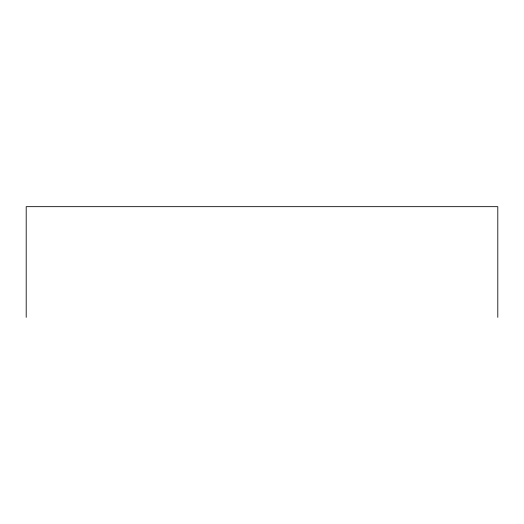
<?xml version="1.0" encoding="UTF-8"?>
<svg xmlns="http://www.w3.org/2000/svg" width="524" height="524" viewBox="0 0 524 524"><rect width="100%" height="100%" fill="white"/><g stroke="black" fill="none" stroke-linecap="round" stroke-linejoin="round"><path stroke-width="0.79" d="M497.8 317.334L497.8 206.666L26.2 206.666L26.2 317.334"/></g></svg>
